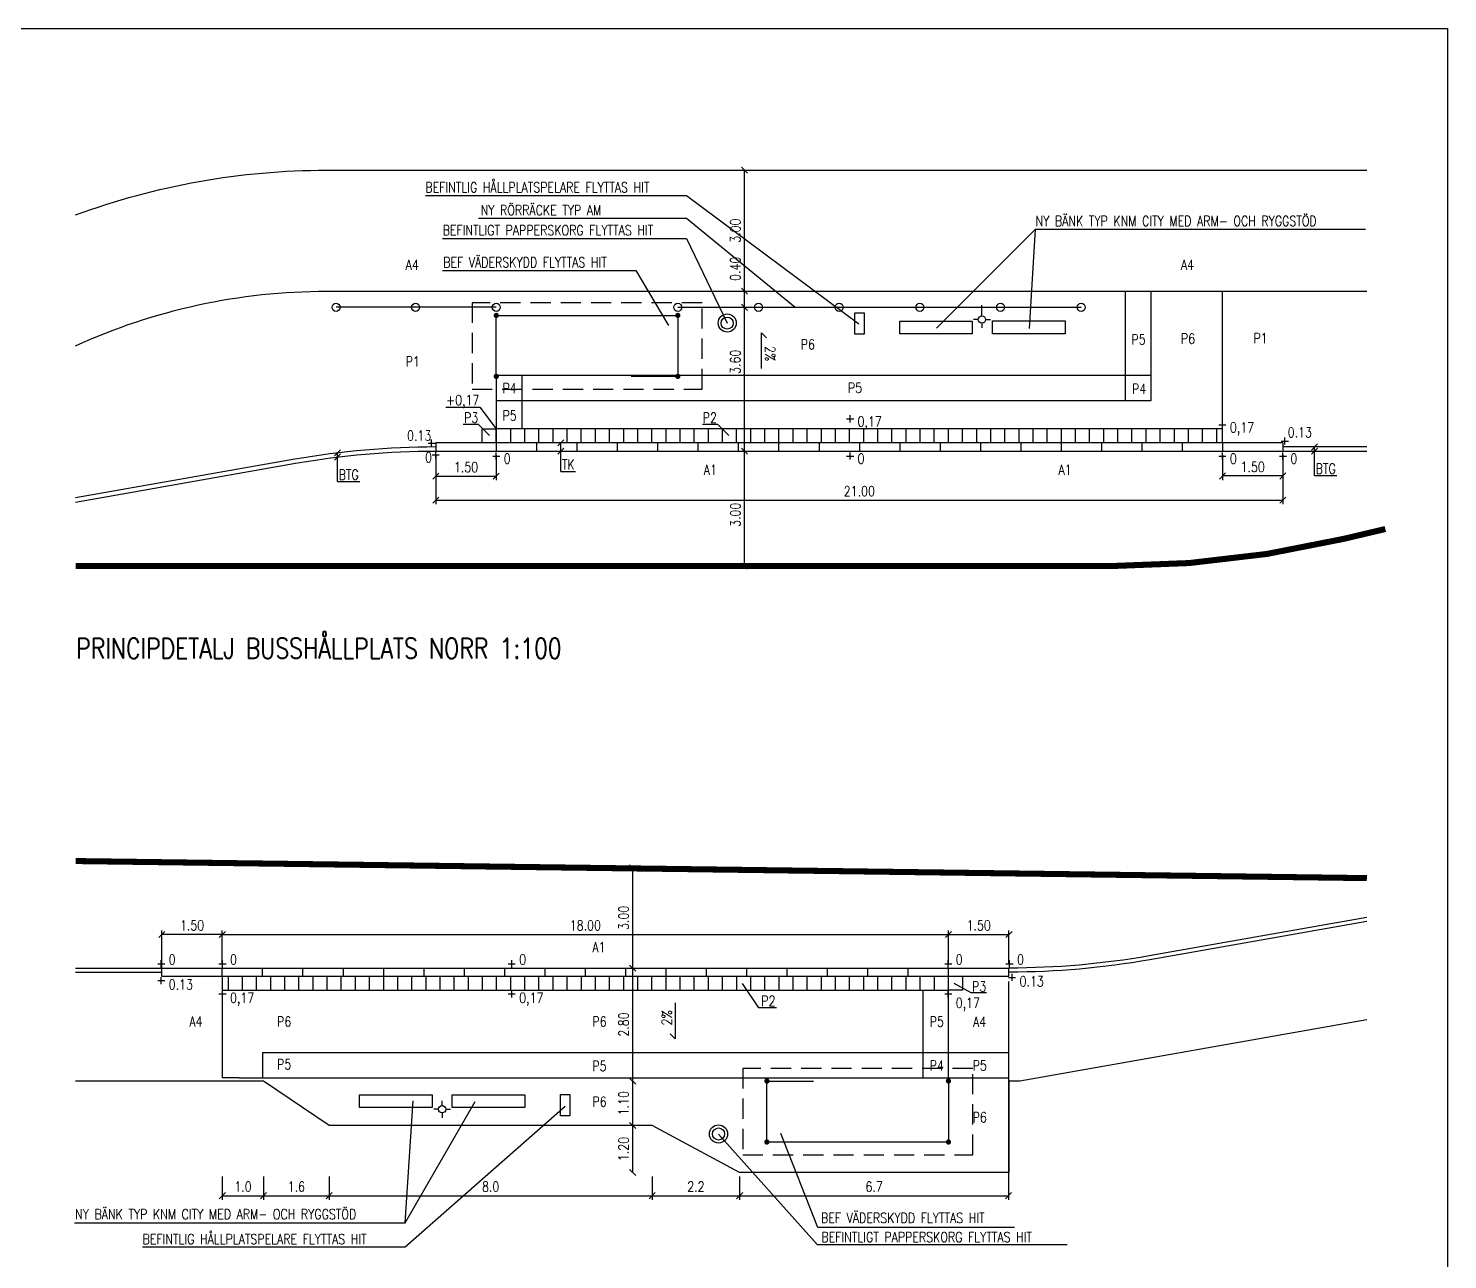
# Model space of a CAD drawing. Header units: metres. Extents: x 148130 to 148867, y 6395392 to 6395652.
# Drawn here: x 148767.03 to 148802.22, y 6395490.75 to 6395521.27 of the extents above; entities that cross this region are included whole.
import ezdxf

# ---------------------------------------------------------------- set-up
doc = ezdxf.new("R2010")
doc.units = ezdxf.units.M
doc.linetypes.add('33', pattern=[15, 7.5, -7.5])
doc.linetypes.add('DASHED', pattern=[0.75, 0.5, -0.25])
doc.layers.add('M-DETALJ', color=3, linetype='Continuous')
doc.layers.add('M-PLUSHÖJD-XXX', color=1, linetype='Continuous')
doc.layers.add('M-RUTA-500', color=7, linetype='Continuous', plot=False)
doc.styles.add('SIMPLEX8', font='simplex.shx', dxfattribs={"width": 0.8})
doc.dimstyles.new('M-100', dxfattribs={"dimtxt": 0.25, "dimasz": 0.15, "dimexe": 0.1, "dimexo": 0.1, "dimgap": 0.1, "dimtad": 1, "dimzin": 0, "dimdsep": 46, "dimtxsty": 'SIMPLEX8', "dimblk1": 'OBLIQUE', "dimblk2": 'OBLIQUE', "dimsah": 1, "dimcen": 0.09, "dimclrd": 256, "dimclre": 256, "dimclrt": 256, "dimadec": 0, "dimazin": 0, "dimtfac": 1, "dimtdec": 1, "dimtofl": 0, "dimtmove": 0, "dimatfit": 3, "dimldrblk": 'OBLIQUE', "dimfxl": 1, "dimtolj": 1, "dimtzin": 0, "dimarcsym": 0})

# ---------------------------------------------------------------- blocks, each defined once
blk = doc.blocks.new('vänthall_Bred')
at = {"linetype": 'DASHED'}
blk.add_lwpolyline([(-1.826, 5.1), (-1.826, -0.6), (0.314, -0.6), (0.314, 5.1)], close=True, dxfattribs=at)
at = {"const_width": 0.065}
for points in [[(-1.544, 4.5, 1), (-1.479, 4.5, 1)], [(-0.033, 4.5, 1), (0.033, 4.5, 1)], [(-1.544, 0, 1), (-1.479, 0, 1)], [(-0.033, 0, 1), (0.033, 0, 1)]]:
    blk.add_lwpolyline(points, format="xyb", close=True, dxfattribs=at)
at = {"linetype": 'Continuous'}
for points in [[(-1.512, 0), (-1.512, 4.5)], [(-1.512, 4.5), (0, 4.5)], [(0, 0), (-1.512, 0)]]:
    blk.add_lwpolyline(points, dxfattribs=at)
blk.add_lwpolyline([(0, 4.5), (0, 3.342)])
blk = doc.blocks.new('_OBLIQUE')
at = {"color": 0, "linetype": 'ByBlock'}
blk.add_line((-0.5, -0.5), (0.5, 0.5), dxfattribs=at)
blk = doc.blocks.new('PLUSHÖJD')
at = {"color": 0, "ltscale": 0.3}
for p, q in [((-0.175, 0), (0, 0)), ((0, 0), (0, 0.175)), ((0, -0.175), (0, 0)), ((0, 0), (0.175, 0))]:
    blk.add_line(p, q, dxfattribs=at)
at = {"color": 0, "style": 'SIMPLEX8', "width": 0.8}
blk.add_attdef('NIVÅ', (0.302, -0.244), '', height=0.5, dxfattribs=at)
blk = doc.blocks.new('*D103')
at = {"layer": 'Defpoints', "color": 0, "transparency": 16777216}
for p in [(148784.784, 6395510.794), (148784.786, 6395510.794), (148784.784, 6395507.942)]:
    blk.add_point(p, dxfattribs=at)
at = {"layer": 'M-DETALJ', "color": 1, "lineweight": -2, "transparency": 16777216}
for p, q in [((148784.786, 6395507.942), (148784.786, 6395510.794)), ((148784.884, 6395510.794), (148784.886, 6395510.794)), ((148784.884, 6395507.942), (148784.886, 6395507.942))]:
    blk.add_line(p, q, dxfattribs=at)
at = {"layer": 'M-DETALJ', "color": 1, "lineweight": -2, "transparency": 16777216, "xscale": 0.15, "yscale": 0.15, "zscale": 0.15}
for p, rotation in [((148784.786, 6395510.794), 90), ((148784.786, 6395507.942), 270)]:
    blk.add_blockref('_OBLIQUE', p, dxfattribs=dict(at, rotation=rotation))
at = {"layer": 'M-DETALJ', "color": 1, "transparency": 16777216, "insert": (148784.561, 6395509.212), "char_height": 0.25, "attachment_point": 5, "rotation": 90, "style": 'SIMPLEX8'}
blk.add_mtext('\\A1;3.00', dxfattribs=at)
blk = doc.blocks.new('*D104')
at = {"layer": 'Defpoints', "color": 0, "transparency": 16777216}
for p in [(148784.784, 6395514.356), (148784.784, 6395514.356), (148784.784, 6395510.794)]:
    blk.add_point(p, dxfattribs=at)
at = {"layer": 'M-DETALJ', "color": 1, "lineweight": -2, "transparency": 16777216}
blk.add_line((148784.784, 6395510.794), (148784.784, 6395514.356), dxfattribs=at)
at = {"layer": 'M-DETALJ', "color": 1, "lineweight": -2, "transparency": 16777216, "xscale": 0.15, "yscale": 0.15, "zscale": 0.15}
for p, rotation in [((148784.784, 6395514.356), 90), ((148784.784, 6395510.794), 270)]:
    blk.add_blockref('_OBLIQUE', p, dxfattribs=dict(at, rotation=rotation))
at = {"layer": 'M-DETALJ', "color": 1, "transparency": 16777216, "insert": (148784.559, 6395513.006), "char_height": 0.25, "attachment_point": 5, "rotation": 90, "style": 'SIMPLEX8'}
blk.add_mtext('\\A1;3.60', dxfattribs=at)
blk = doc.blocks.new('*D105')
at = {"layer": 'Defpoints', "color": 0, "transparency": 16777216}
for p in [(148784.784, 6395514.756), (148784.784, 6395514.756), (148784.784, 6395514.356)]:
    blk.add_point(p, dxfattribs=at)
at = {"layer": 'M-DETALJ', "color": 1, "lineweight": -2, "transparency": 16777216}
for p, q in [((148784.784, 6395514.756), (148784.784, 6395515.715)), ((148784.784, 6395514.356), (148784.784, 6395514.756))]:
    blk.add_line(p, q, dxfattribs=at)
at = {"layer": 'M-DETALJ', "color": 1, "lineweight": -2, "transparency": 16777216, "xscale": 0.15, "yscale": 0.15, "zscale": 0.15}
for p, rotation in [((148784.784, 6395514.756), 90), ((148784.784, 6395514.356), 270)]:
    blk.add_blockref('_OBLIQUE', p, dxfattribs=dict(at, rotation=rotation))
at = {"layer": 'M-DETALJ', "color": 1, "transparency": 16777216, "insert": (148784.559, 6395515.311), "char_height": 0.25, "attachment_point": 5, "rotation": 90, "style": 'SIMPLEX8'}
blk.add_mtext('\\A1;0.40', dxfattribs=at)
blk = doc.blocks.new('*D106')
at = {"layer": 'Defpoints', "color": 0, "transparency": 16777216}
for p in [(148784.78433, 6395517.75596), (148784.78433, 6395517.75596), (148784.78433, 6395514.75596)]:
    blk.add_point(p, dxfattribs=at)
at = {"layer": 'M-DETALJ', "color": 1, "lineweight": -2, "transparency": 16777216}
blk.add_line((148784.78433, 6395514.75596), (148784.78433, 6395517.75596), dxfattribs=at)
at = {"layer": 'M-DETALJ', "color": 1, "lineweight": -2, "transparency": 16777216, "xscale": 0.15, "yscale": 0.15, "zscale": 0.15}
for p, rotation in [((148784.78433, 6395517.75596), 90), ((148784.78433, 6395514.75596), 270)]:
    blk.add_blockref('_OBLIQUE', p, dxfattribs=dict(at, rotation=rotation))
at = {"layer": 'M-DETALJ', "color": 1, "transparency": 16777216, "insert": (148784.55933, 6395516.25596), "char_height": 0.25, "attachment_point": 5, "rotation": 90, "style": 'SIMPLEX8'}
blk.add_mtext('\\A1;3.00', dxfattribs=at)
blk = doc.blocks.new('*D107')
at = {"layer": 'Defpoints', "color": 0, "transparency": 16777216}
for p in [(148782.014, 6395494.077), (148782.014, 6395494.077), (148782.014, 6395492.907)]:
    blk.add_point(p, dxfattribs=at)
at = {"layer": 'M-DETALJ', "color": 1, "lineweight": -2, "transparency": 16777216}
blk.add_line((148782.014, 6395492.907), (148782.014, 6395494.077), dxfattribs=at)
at = {"layer": 'M-DETALJ', "color": 1, "lineweight": -2, "transparency": 16777216, "xscale": 0.15, "yscale": 0.15, "zscale": 0.15}
for p, rotation in [((148782.014, 6395494.077), 90), ((148782.014, 6395492.907), 270)]:
    blk.add_blockref('_OBLIQUE', p, dxfattribs=dict(at, rotation=rotation))
at = {"layer": 'M-DETALJ', "color": 1, "transparency": 16777216, "insert": (148781.789, 6395493.492), "char_height": 0.25, "attachment_point": 5, "rotation": 90, "style": 'SIMPLEX8'}
blk.add_mtext('\\A1;1.20', dxfattribs=at)
blk = doc.blocks.new('*D108')
at = {"layer": 'Defpoints', "color": 0, "transparency": 16777216}
for p in [(148782.014, 6395495.177), (148782.014, 6395495.177), (148782.014, 6395494.077)]:
    blk.add_point(p, dxfattribs=at)
at = {"layer": 'M-DETALJ', "color": 1, "lineweight": -2, "transparency": 16777216}
blk.add_line((148782.014, 6395494.077), (148782.014, 6395495.177), dxfattribs=at)
at = {"layer": 'M-DETALJ', "color": 1, "lineweight": -2, "transparency": 16777216, "xscale": 0.15, "yscale": 0.15, "zscale": 0.15}
for p, rotation in [((148782.014, 6395495.177), 90), ((148782.014, 6395494.077), 270)]:
    blk.add_blockref('_OBLIQUE', p, dxfattribs=dict(at, rotation=rotation))
at = {"layer": 'M-DETALJ', "color": 1, "transparency": 16777216, "insert": (148781.789, 6395494.627), "char_height": 0.25, "attachment_point": 5, "rotation": 90, "style": 'SIMPLEX8'}
blk.add_mtext('\\A1;1.10', dxfattribs=at)
blk = doc.blocks.new('*D109')
at = {"layer": 'Defpoints', "color": 0, "transparency": 16777216}
for p in [(148782.014, 6395497.977), (148782.014, 6395497.977), (148782.014, 6395495.177)]:
    blk.add_point(p, dxfattribs=at)
at = {"layer": 'M-DETALJ', "color": 1, "lineweight": -2, "transparency": 16777216}
blk.add_line((148782.014, 6395495.177), (148782.014, 6395497.977), dxfattribs=at)
at = {"layer": 'M-DETALJ', "color": 1, "lineweight": -2, "transparency": 16777216, "xscale": 0.15, "yscale": 0.15, "zscale": 0.15}
for p, rotation in [((148782.014, 6395497.977), 90), ((148782.014, 6395495.177), 270)]:
    blk.add_blockref('_OBLIQUE', p, dxfattribs=dict(at, rotation=rotation))
at = {"layer": 'M-DETALJ', "color": 1, "transparency": 16777216, "insert": (148781.789, 6395496.577), "char_height": 0.25, "attachment_point": 5, "rotation": 90, "style": 'SIMPLEX8'}
blk.add_mtext('\\A1;2.80', dxfattribs=at)
blk = doc.blocks.new('*D110')
at = {"layer": 'Defpoints', "color": 0, "transparency": 16777216}
for p in [(148782.014, 6395500.464), (148782.014, 6395500.464), (148782.014, 6395497.977)]:
    blk.add_point(p, dxfattribs=at)
at = {"layer": 'M-DETALJ', "color": 1, "lineweight": -2, "transparency": 16777216}
blk.add_line((148782.014, 6395497.977), (148782.014, 6395500.464), dxfattribs=at)
at = {"layer": 'M-DETALJ', "color": 1, "lineweight": -2, "transparency": 16777216, "xscale": 0.15, "yscale": 0.15, "zscale": 0.15}
for p, rotation in [((148782.014, 6395500.464), 90), ((148782.014, 6395497.977), 270)]:
    blk.add_blockref('_OBLIQUE', p, dxfattribs=dict(at, rotation=rotation))
at = {"layer": 'M-DETALJ', "color": 1, "transparency": 16777216, "insert": (148781.789, 6395499.221), "char_height": 0.25, "attachment_point": 5, "rotation": 90, "style": 'SIMPLEX8'}
blk.add_mtext('\\A1;3.00', dxfattribs=at)
blk = doc.blocks.new('*D121')
at = {"layer": 'Defpoints', "color": 0, "transparency": 16777216}
for p in [(148789.842, 6395498.81), (148771.842, 6395497.977), (148789.842, 6395497.977)]:
    blk.add_point(p, dxfattribs=at)
at = {"layer": 'M-DETALJ', "color": 1, "lineweight": -2, "transparency": 16777216}
for p, q in [((148771.842, 6395498.077), (148771.842, 6395498.91)), ((148771.842, 6395498.81), (148789.842, 6395498.81)), ((148789.842, 6395498.077), (148789.842, 6395498.91))]:
    blk.add_line(p, q, dxfattribs=at)
at = {"layer": 'M-DETALJ', "color": 1, "lineweight": -2, "transparency": 16777216, "xscale": 0.15, "yscale": 0.15, "zscale": 0.15, "rotation": 180}
blk.add_blockref('_OBLIQUE', (148771.842, 6395498.81), dxfattribs=at)
at = {"layer": 'M-DETALJ', "color": 1, "lineweight": -2, "transparency": 16777216, "xscale": 0.15, "yscale": 0.15, "zscale": 0.15}
blk.add_blockref('_OBLIQUE', (148789.842, 6395498.81), dxfattribs=at)
at = {"layer": 'M-DETALJ', "color": 1, "transparency": 16777216, "insert": (148780.842, 6395499.035), "char_height": 0.25, "attachment_point": 5, "style": 'SIMPLEX8'}
blk.add_mtext('\\A1;18.00', dxfattribs=at)
blk = doc.blocks.new('*D122')
at = {"layer": 'Defpoints', "color": 0, "transparency": 16777216}
for p in [(148770.342, 6395498.81), (148770.342, 6395497.777), (148771.842, 6395497.977)]:
    blk.add_point(p, dxfattribs=at)
at = {"layer": 'M-DETALJ', "color": 1, "lineweight": -2, "transparency": 16777216}
for p, q in [((148770.342, 6395497.877), (148770.342, 6395498.91)), ((148771.842, 6395498.81), (148770.342, 6395498.81)), ((148771.842, 6395498.077), (148771.842, 6395498.91))]:
    blk.add_line(p, q, dxfattribs=at)
at = {"layer": 'M-DETALJ', "color": 1, "lineweight": -2, "transparency": 16777216, "xscale": 0.15, "yscale": 0.15, "zscale": 0.15, "rotation": 180}
blk.add_blockref('_OBLIQUE', (148770.342, 6395498.81), dxfattribs=at)
at = {"layer": 'M-DETALJ', "color": 1, "lineweight": -2, "transparency": 16777216, "xscale": 0.15, "yscale": 0.15, "zscale": 0.15}
blk.add_blockref('_OBLIQUE', (148771.842, 6395498.81), dxfattribs=at)
at = {"layer": 'M-DETALJ', "color": 1, "transparency": 16777216, "insert": (148771.092, 6395499.035), "char_height": 0.25, "attachment_point": 5, "style": 'SIMPLEX8'}
blk.add_mtext('\\A1;1.50', dxfattribs=at)
blk = doc.blocks.new('*D123')
at = {"layer": 'Defpoints', "color": 0, "transparency": 16777216}
for p in [(148791.342, 6395498.81), (148789.842, 6395497.977), (148791.342, 6395497.977)]:
    blk.add_point(p, dxfattribs=at)
at = {"layer": 'M-DETALJ', "color": 1, "lineweight": -2, "transparency": 16777216}
for p, q in [((148789.842, 6395498.077), (148789.842, 6395498.91)), ((148789.842, 6395498.81), (148791.342, 6395498.81)), ((148791.342, 6395498.077), (148791.342, 6395498.91))]:
    blk.add_line(p, q, dxfattribs=at)
at = {"layer": 'M-DETALJ', "color": 1, "lineweight": -2, "transparency": 16777216, "xscale": 0.15, "yscale": 0.15, "zscale": 0.15, "rotation": 180}
blk.add_blockref('_OBLIQUE', (148789.842, 6395498.81), dxfattribs=at)
at = {"layer": 'M-DETALJ', "color": 1, "lineweight": -2, "transparency": 16777216, "xscale": 0.15, "yscale": 0.15, "zscale": 0.15}
blk.add_blockref('_OBLIQUE', (148791.342, 6395498.81), dxfattribs=at)
at = {"layer": 'M-DETALJ', "color": 1, "transparency": 16777216, "insert": (148790.592, 6395499.035), "char_height": 0.25, "attachment_point": 5, "style": 'SIMPLEX8'}
blk.add_mtext('\\A1;1.50', dxfattribs=at)
blk = doc.blocks.new('*D111')
at = {"layer": 'Defpoints', "color": 0, "transparency": 16777216}
for p in [(148771.842, 6395492.907), (148772.865, 6395492.907), (148772.865, 6395492.335)]:
    blk.add_point(p, dxfattribs=at)
at = {"layer": 'M-DETALJ', "color": 1, "lineweight": -2, "transparency": 16777216}
for p, q in [((148771.842, 6395492.807), (148771.842, 6395492.235)), ((148772.865, 6395492.807), (148772.865, 6395492.235)), ((148771.842, 6395492.335), (148772.865, 6395492.335))]:
    blk.add_line(p, q, dxfattribs=at)
at = {"layer": 'M-DETALJ', "color": 1, "lineweight": -2, "transparency": 16777216, "xscale": 0.15, "yscale": 0.15, "zscale": 0.15, "rotation": 180}
blk.add_blockref('_OBLIQUE', (148771.842, 6395492.335), dxfattribs=at)
at = {"layer": 'M-DETALJ', "color": 1, "lineweight": -2, "transparency": 16777216, "xscale": 0.15, "yscale": 0.15, "zscale": 0.15}
blk.add_blockref('_OBLIQUE', (148772.865, 6395492.335), dxfattribs=at)
at = {"layer": 'M-DETALJ', "color": 1, "transparency": 16777216, "insert": (148772.353, 6395492.56), "char_height": 0.25, "attachment_point": 5, "style": 'SIMPLEX8'}
blk.add_mtext('\\A1;1.0', dxfattribs=at)
blk = doc.blocks.new('*D112')
at = {"layer": 'Defpoints', "color": 0, "transparency": 16777216}
for p in [(148772.865, 6395492.907), (148774.491, 6395492.907), (148774.491, 6395492.335)]:
    blk.add_point(p, dxfattribs=at)
at = {"layer": 'M-DETALJ', "color": 1, "lineweight": -2, "transparency": 16777216}
for p, q in [((148772.865, 6395492.807), (148772.865, 6395492.235)), ((148774.491, 6395492.807), (148774.491, 6395492.235)), ((148772.865, 6395492.335), (148774.491, 6395492.335))]:
    blk.add_line(p, q, dxfattribs=at)
at = {"layer": 'M-DETALJ', "color": 1, "lineweight": -2, "transparency": 16777216, "xscale": 0.15, "yscale": 0.15, "zscale": 0.15, "rotation": 180}
blk.add_blockref('_OBLIQUE', (148772.865, 6395492.335), dxfattribs=at)
at = {"layer": 'M-DETALJ', "color": 1, "lineweight": -2, "transparency": 16777216, "xscale": 0.15, "yscale": 0.15, "zscale": 0.15}
blk.add_blockref('_OBLIQUE', (148774.491, 6395492.335), dxfattribs=at)
at = {"layer": 'M-DETALJ', "color": 1, "transparency": 16777216, "insert": (148773.678, 6395492.56), "char_height": 0.25, "attachment_point": 5, "style": 'SIMPLEX8'}
blk.add_mtext('\\A1;1.6', dxfattribs=at)
blk = doc.blocks.new('*D113')
at = {"layer": 'Defpoints', "color": 0, "transparency": 16777216}
for p in [(148774.491, 6395492.907), (148782.496, 6395492.907), (148782.496, 6395492.335)]:
    blk.add_point(p, dxfattribs=at)
at = {"layer": 'M-DETALJ', "color": 1, "lineweight": -2, "transparency": 16777216}
for p, q in [((148774.491, 6395492.807), (148774.491, 6395492.235)), ((148782.496, 6395492.807), (148782.496, 6395492.235)), ((148774.491, 6395492.335), (148782.496, 6395492.335))]:
    blk.add_line(p, q, dxfattribs=at)
at = {"layer": 'M-DETALJ', "color": 1, "lineweight": -2, "transparency": 16777216, "xscale": 0.15, "yscale": 0.15, "zscale": 0.15, "rotation": 180}
blk.add_blockref('_OBLIQUE', (148774.491, 6395492.335), dxfattribs=at)
at = {"layer": 'M-DETALJ', "color": 1, "lineweight": -2, "transparency": 16777216, "xscale": 0.15, "yscale": 0.15, "zscale": 0.15}
blk.add_blockref('_OBLIQUE', (148782.496, 6395492.335), dxfattribs=at)
at = {"layer": 'M-DETALJ', "color": 1, "transparency": 16777216, "insert": (148778.494, 6395492.56), "char_height": 0.25, "attachment_point": 5, "style": 'SIMPLEX8'}
blk.add_mtext('\\A1;8.0', dxfattribs=at)
blk = doc.blocks.new('*D114')
at = {"layer": 'Defpoints', "color": 0, "transparency": 16777216}
for p in [(148782.496, 6395492.907), (148784.666, 6395492.335), (148784.666, 6395492.335)]:
    blk.add_point(p, dxfattribs=at)
at = {"layer": 'M-DETALJ', "color": 1, "lineweight": -2, "transparency": 16777216}
for p, q in [((148782.496, 6395492.807), (148782.496, 6395492.235)), ((148782.496, 6395492.335), (148784.666, 6395492.335))]:
    blk.add_line(p, q, dxfattribs=at)
at = {"layer": 'M-DETALJ', "color": 1, "lineweight": -2, "transparency": 16777216, "xscale": 0.15, "yscale": 0.15, "zscale": 0.15, "rotation": 180}
blk.add_blockref('_OBLIQUE', (148782.496, 6395492.335), dxfattribs=at)
at = {"layer": 'M-DETALJ', "color": 1, "lineweight": -2, "transparency": 16777216, "xscale": 0.15, "yscale": 0.15, "zscale": 0.15}
blk.add_blockref('_OBLIQUE', (148784.666, 6395492.335), dxfattribs=at)
at = {"layer": 'M-DETALJ', "color": 1, "transparency": 16777216, "insert": (148783.581, 6395492.56), "char_height": 0.25, "attachment_point": 5, "style": 'SIMPLEX8'}
blk.add_mtext('\\A1;2.2', dxfattribs=at)
blk = doc.blocks.new('*D124')
at = {"layer": 'Defpoints', "color": 0, "transparency": 16777216}
for p in [(148791.332, 6395497.747), (148784.666, 6395492.907), (148791.332, 6395492.335)]:
    blk.add_point(p, dxfattribs=at)
at = {"layer": 'M-DETALJ', "color": 1, "lineweight": -2, "transparency": 16777216}
for p, q in [((148791.332, 6395497.647), (148791.332, 6395492.235)), ((148784.666, 6395492.807), (148784.666, 6395492.235)), ((148784.666, 6395492.335), (148791.332, 6395492.335))]:
    blk.add_line(p, q, dxfattribs=at)
at = {"layer": 'M-DETALJ', "color": 1, "lineweight": -2, "transparency": 16777216, "xscale": 0.15, "yscale": 0.15, "zscale": 0.15, "rotation": 180}
blk.add_blockref('_OBLIQUE', (148784.666, 6395492.335), dxfattribs=at)
at = {"layer": 'M-DETALJ', "color": 1, "lineweight": -2, "transparency": 16777216, "xscale": 0.15, "yscale": 0.15, "zscale": 0.15}
blk.add_blockref('_OBLIQUE', (148791.332, 6395492.335), dxfattribs=at)
at = {"layer": 'M-DETALJ', "color": 1, "transparency": 16777216, "insert": (148787.999, 6395492.56), "char_height": 0.25, "attachment_point": 5, "style": 'SIMPLEX8'}
blk.add_mtext('\\A1;6.7', dxfattribs=at)

msp = doc.modelspace()

# ---------------------------------------------------------------- linework, layer by layer
at = {"layer": 'M-DETALJ', "color": 1}
for p, q in [((148794.233, 6395512.044), (148794.233, 6395514.756)), ((148794.863, 6395512.044), (148794.863, 6395514.756)), ((148796.633, 6395511.414), (148796.633, 6395514.756)), ((148778.633, 6395514.356), (148774.662, 6395514.356)), ((148783.133, 6395514.356), (148793.133, 6395514.356)), ((148790.671, 6395514.206), (148790.671, 6395514.406)), ((148790.671, 6395514.146), (148790.671, 6395514.266)), ((148790.581, 6395514.056), (148790.461, 6395514.056)), ((148790.671, 6395513.966), (148790.671, 6395513.846)), ((148790.761, 6395514.056), (148790.881, 6395514.056)), ((148785.21, 6395512.837), (148785.21, 6395513.725)), ((148785.21, 6395513.725), (148785.334, 6395513.601)), ((148778.633, 6395512.674), (148778.633, 6395510.994)), ((148778.633, 6395512.674), (148794.863, 6395512.674)), ((148779.263, 6395512.674), (148779.263, 6395511.344)), ((148778.633, 6395512.044), (148794.863, 6395512.044)), ((148796.633, 6395511.344), (148778.633, 6395511.344)), ((148778.633, 6395510.994), (148778.633, 6395511.344)), ((148796.633, 6395511.344), (148778.633, 6395511.344)), ((148778.983, 6395511.344), (148778.983, 6395510.994)), ((148779.333, 6395511.344), (148779.333, 6395510.994)), ((148779.683, 6395511.344), (148779.683, 6395510.994)), ((148780.033, 6395511.344), (148780.033, 6395510.994)), ((148780.383, 6395511.344), (148780.383, 6395510.994)), ((148780.733, 6395511.344), (148780.733, 6395510.994)), ((148781.083, 6395511.344), (148781.083, 6395510.994)), ((148781.433, 6395511.344), (148781.433, 6395510.994)), ((148781.783, 6395511.344), (148781.783, 6395510.994)), ((148782.133, 6395511.344), (148782.133, 6395510.994)), ((148782.483, 6395511.344), (148782.483, 6395510.994)), ((148782.833, 6395511.344), (148782.833, 6395510.994)), ((148783.183, 6395511.344), (148783.183, 6395510.994)), ((148783.533, 6395511.344), (148783.533, 6395510.994)), ((148783.883, 6395511.344), (148783.883, 6395510.994)), ((148784.233, 6395511.344), (148784.233, 6395510.994)), ((148784.583, 6395511.344), (148784.583, 6395510.994)), ((148784.933, 6395511.344), (148784.933, 6395510.994)), ((148785.283, 6395511.344), (148785.283, 6395510.994)), ((148785.633, 6395511.344), (148785.633, 6395510.994)), ((148785.983, 6395511.344), (148785.983, 6395510.994)), ((148786.333, 6395511.344), (148786.333, 6395510.994)), ((148786.683, 6395511.344), (148786.683, 6395510.994)), ((148787.033, 6395511.344), (148787.033, 6395510.994)), ((148787.383, 6395511.344), (148787.383, 6395510.994)), ((148787.733, 6395511.344), (148787.733, 6395510.994)), ((148788.083, 6395511.344), (148788.083, 6395510.994)), ((148788.433, 6395511.344), (148788.433, 6395510.994)), ((148788.783, 6395511.344), (148788.783, 6395510.994)), ((148789.133, 6395511.344), (148789.133, 6395510.994)), ((148789.483, 6395511.344), (148789.483, 6395510.994)), ((148789.833, 6395511.344), (148789.833, 6395510.994)), ((148790.183, 6395511.344), (148790.183, 6395510.994)), ((148790.533, 6395511.344), (148790.533, 6395510.994)), ((148790.883, 6395511.344), (148790.883, 6395510.994)), ((148791.233, 6395511.344), (148791.233, 6395510.994)), ((148791.583, 6395511.344), (148791.583, 6395510.994)), ((148791.933, 6395511.344), (148791.933, 6395510.994)), ((148792.283, 6395511.344), (148792.283, 6395510.994)), ((148792.633, 6395511.344), (148792.633, 6395510.994)), ((148792.983, 6395511.344), (148792.983, 6395510.994)), ((148793.333, 6395511.344), (148793.333, 6395510.994)), ((148793.683, 6395511.344), (148793.683, 6395510.994)), ((148794.033, 6395511.344), (148794.033, 6395510.994)), ((148794.383, 6395511.344), (148794.383, 6395510.994)), ((148794.733, 6395511.344), (148794.733, 6395510.994)), ((148795.083, 6395511.344), (148795.083, 6395510.994)), ((148795.433, 6395511.344), (148795.433, 6395510.994)), ((148795.783, 6395511.344), (148795.783, 6395510.994)), ((148796.133, 6395511.344), (148796.133, 6395510.994)), ((148796.483, 6395511.344), (148796.483, 6395510.994)), ((148796.633, 6395510.994), (148796.633, 6395511.414)), ((148796.633, 6395510.994), (148796.633, 6395511.344)), ((148774.621, 6395510.671), (148774.771, 6395510.821)), ((148798.133, 6395510.994), (148777.133, 6395510.994)), ((148777.133, 6395510.994), (148777.133, 6395510.794)), ((148778.633, 6395510.994), (148778.633, 6395510.794)), ((148779.633, 6395510.994), (148779.633, 6395510.794)), ((148780.155, 6395510.919), (148780.305, 6395511.069)), ((148780.155, 6395510.719), (148780.305, 6395510.869)), ((148780.23, 6395510.29), (148780.23, 6395510.994)), ((148780.633, 6395510.994), (148780.633, 6395510.794)), ((148781.633, 6395510.994), (148781.633, 6395510.794)), ((148782.633, 6395510.994), (148782.633, 6395510.794)), ((148783.633, 6395510.994), (148783.633, 6395510.794)), ((148784.633, 6395510.994), (148784.633, 6395510.794)), ((148785.633, 6395510.994), (148785.633, 6395510.794)), ((148786.633, 6395510.994), (148786.633, 6395510.794)), ((148787.633, 6395510.994), (148787.633, 6395510.794)), ((148788.633, 6395510.994), (148788.633, 6395510.794)), ((148789.633, 6395510.994), (148789.633, 6395510.794)), ((148790.633, 6395510.994), (148790.633, 6395510.794)), ((148791.633, 6395510.994), (148791.633, 6395510.794)), ((148792.633, 6395510.994), (148792.633, 6395510.794)), ((148793.633, 6395510.994), (148793.633, 6395510.794)), ((148794.633, 6395510.994), (148794.633, 6395510.794)), ((148795.633, 6395510.994), (148795.633, 6395510.794)), ((148796.633, 6395510.994), (148796.633, 6395510.794)), ((148798.133, 6395510.994), (148798.133, 6395510.794)), ((148798.84, 6395510.819), (148798.99, 6395510.969)), ((148798.84, 6395510.719), (148798.99, 6395510.869)), ((148798.915, 6395510.19), (148798.915, 6395510.894)), ((148773.642, 6395510.589), (148768.205, 6395509.63)), ((148774.621, 6395510.571), (148774.771, 6395510.721)), ((148774.696, 6395510.042), (148774.696, 6395510.746)), ((148777.133, 6395510.694), (148777.133, 6395509.475)), ((148777.133, 6395510.694), (148777.133, 6395510.07)), ((148778.633, 6395510.694), (148778.633, 6395510.07)), ((148796.633, 6395510.694), (148796.633, 6395510.075)), ((148798.133, 6395510.694), (148798.133, 6395509.475)), ((148798.133, 6395510.694), (148798.133, 6395510.075)), ((148777.133, 6395510.17), (148778.633, 6395510.17)), ((148780.23, 6395510.29), (148780.593, 6395510.29)), ((148798.133, 6395510.175), (148796.633, 6395510.175)), ((148798.915, 6395510.19), (148799.471, 6395510.19)), ((148774.696, 6395510.042), (148775.252, 6395510.042)), ((148777.133, 6395509.575), (148798.133, 6395509.575)), ((148770.342, 6395497.777), (148770.342, 6395497.977)), ((148770.342, 6395497.777), (148791.342, 6395497.777)), ((148771.842, 6395497.777), (148771.842, 6395497.977)), ((148771.842, 6395497.777), (148771.842, 6395497.427)), ((148771.842, 6395497.777), (148771.842, 6395497.427)), ((148771.992, 6395497.427), (148771.992, 6395497.777)), ((148772.342, 6395497.427), (148772.342, 6395497.777)), ((148772.692, 6395497.427), (148772.692, 6395497.777)), ((148772.842, 6395497.777), (148772.842, 6395497.977)), ((148773.042, 6395497.427), (148773.042, 6395497.777)), ((148773.392, 6395497.427), (148773.392, 6395497.777)), ((148773.742, 6395497.427), (148773.742, 6395497.777)), ((148773.842, 6395497.777), (148773.842, 6395497.977)), ((148774.092, 6395497.427), (148774.092, 6395497.777)), ((148774.442, 6395497.427), (148774.442, 6395497.777)), ((148774.792, 6395497.427), (148774.792, 6395497.777)), ((148774.842, 6395497.777), (148774.842, 6395497.977)), ((148775.142, 6395497.427), (148775.142, 6395497.777)), ((148775.492, 6395497.427), (148775.492, 6395497.777)), ((148775.842, 6395497.777), (148775.842, 6395497.977)), ((148775.842, 6395497.427), (148775.842, 6395497.777)), ((148776.192, 6395497.427), (148776.192, 6395497.777)), ((148776.542, 6395497.427), (148776.542, 6395497.777)), ((148776.842, 6395497.777), (148776.842, 6395497.977)), ((148776.892, 6395497.427), (148776.892, 6395497.777)), ((148777.242, 6395497.427), (148777.242, 6395497.777)), ((148777.592, 6395497.427), (148777.592, 6395497.777)), ((148777.842, 6395497.777), (148777.842, 6395497.977)), ((148777.942, 6395497.427), (148777.942, 6395497.777)), ((148778.292, 6395497.427), (148778.292, 6395497.777)), ((148778.642, 6395497.427), (148778.642, 6395497.777)), ((148778.842, 6395497.777), (148778.842, 6395497.977)), ((148778.992, 6395497.427), (148778.992, 6395497.777)), ((148779.342, 6395497.427), (148779.342, 6395497.777)), ((148779.692, 6395497.427), (148779.692, 6395497.777)), ((148779.842, 6395497.777), (148779.842, 6395497.977)), ((148780.042, 6395497.427), (148780.042, 6395497.777)), ((148780.392, 6395497.427), (148780.392, 6395497.777)), ((148780.742, 6395497.427), (148780.742, 6395497.777)), ((148780.842, 6395497.777), (148780.842, 6395497.977)), ((148781.092, 6395497.427), (148781.092, 6395497.777)), ((148781.442, 6395497.427), (148781.442, 6395497.777)), ((148781.792, 6395497.427), (148781.792, 6395497.777)), ((148781.842, 6395497.777), (148781.842, 6395497.977)), ((148782.142, 6395497.427), (148782.142, 6395497.777)), ((148782.492, 6395497.427), (148782.492, 6395497.777)), ((148782.842, 6395497.777), (148782.842, 6395497.977)), ((148782.842, 6395497.427), (148782.842, 6395497.777)), ((148783.192, 6395497.427), (148783.192, 6395497.777)), ((148783.542, 6395497.427), (148783.542, 6395497.777)), ((148783.842, 6395497.777), (148783.842, 6395497.977)), ((148783.892, 6395497.427), (148783.892, 6395497.777)), ((148784.242, 6395497.427), (148784.242, 6395497.777)), ((148784.592, 6395497.427), (148784.592, 6395497.777)), ((148784.842, 6395497.777), (148784.842, 6395497.977)), ((148784.942, 6395497.427), (148784.942, 6395497.777)), ((148785.292, 6395497.427), (148785.292, 6395497.777)), ((148785.642, 6395497.427), (148785.642, 6395497.777)), ((148785.842, 6395497.777), (148785.842, 6395497.977)), ((148785.992, 6395497.427), (148785.992, 6395497.777)), ((148786.342, 6395497.427), (148786.342, 6395497.777)), ((148786.692, 6395497.427), (148786.692, 6395497.777)), ((148786.842, 6395497.777), (148786.842, 6395497.977)), ((148787.042, 6395497.427), (148787.042, 6395497.777)), ((148787.392, 6395497.427), (148787.392, 6395497.777)), ((148787.742, 6395497.427), (148787.742, 6395497.777)), ((148787.842, 6395497.777), (148787.842, 6395497.977)), ((148788.092, 6395497.427), (148788.092, 6395497.777)), ((148788.442, 6395497.427), (148788.442, 6395497.777)), ((148788.792, 6395497.427), (148788.792, 6395497.777)), ((148788.842, 6395497.777), (148788.842, 6395497.977)), ((148789.142, 6395497.427), (148789.142, 6395497.777)), ((148789.492, 6395497.427), (148789.492, 6395497.777)), ((148789.842, 6395497.777), (148789.842, 6395497.977)), ((148791.342, 6395497.777), (148791.342, 6395497.977)), ((148771.842, 6395497.427), (148789.842, 6395497.427)), ((148771.842, 6395497.427), (148771.842, 6395495.257)), ((148789.212, 6395495.257), (148789.212, 6395497.427)), ((148789.842, 6395495.257), (148789.842, 6395497.427)), ((148789.842, 6395495.887), (148789.842, 6395497.427)), ((148783.071, 6395497.115), (148783.071, 6395496.226)), ((148783.071, 6395496.226), (148782.947, 6395496.351)), ((148772.842, 6395495.887), (148772.842, 6395495.257)), ((148772.842, 6395495.887), (148791.342, 6395495.887)), ((148791.342, 6395495.177), (148791.342, 6395495.887)), ((148772.262, 6395495.257), (148771.842, 6395495.257)), ((148772.262, 6395495.257), (148791.342, 6395495.257)), ((148777.292, 6395494.567), (148777.292, 6395494.687)), ((148777.202, 6395494.477), (148777.082, 6395494.477)), ((148777.292, 6395494.387), (148777.292, 6395494.267)), ((148777.382, 6395494.477), (148777.502, 6395494.477))]:
    msp.add_line(p, q, dxfattribs=at)
at = {"layer": 'M-DETALJ'}
msp.add_line((148783.727, 6395512.674), (148783.727, 6395512.464), dxfattribs=at)
at = {"layer": 'M-DETALJ', "linetype": 'Continuous'}
msp.add_line((148770.342, 6395497.977), (148791.342, 6395497.977), dxfattribs=at)
at = {"layer": 'M-DETALJ', "flags": 128}
for points in [[(148768.205, 6395516.646, -0.088478), (148774.427, 6395517.756), (148800.213, 6395517.756)], [(148768.205, 6395513.404, -0.107354), (148774.427, 6395514.756), (148800.213, 6395514.756)], [(148768.205, 6395509.528), (148773.66, 6395510.49, -0.043661), (148777.133, 6395510.794), (148798.133, 6395510.794), (148800.213, 6395510.794)], [(148800.213, 6395499.232), (148794.815, 6395498.28, -0.043661), (148791.342, 6395497.977)]]:
    msp.add_lwpolyline(points, format="xyb", dxfattribs=at)
at = {"layer": 'M-DETALJ', "color": 1, "flags": 128}
for points in [[(148776.878, 6395517.127), (148783.345, 6395517.127), (148787.619, 6395513.948)], [(148778.19, 6395516.564), (148783.345, 6395516.564), (148786.043, 6395514.356)], [(148777.299, 6395516.065), (148783.345, 6395516.065), (148784.358, 6395513.966)], [(148800.183, 6395516.285), (148791.99, 6395516.285), (148789.548, 6395513.843)], [(148791.99, 6395516.285), (148791.841, 6395513.829)], [(148777.299, 6395515.269), (148782.09, 6395515.269), (148782.901, 6395513.904)], [(148777.386, 6395511.879), (148778.223, 6395511.879), (148778.634, 6395511.346)], [(148777.812, 6395511.457), (148778.184, 6395511.457), (148778.466, 6395511.175)], [(148783.747, 6395511.457), (148784.118, 6395511.457), (148784.4, 6395511.175)], [(148800.213, 6395510.894), (148798.133, 6395510.894)], [(148768.205, 6395497.877), (148770.351, 6395497.877)], [(148785.576, 6395496.991), (148785.138, 6395496.991), (148784.738, 6395497.592)], [(148790.785, 6395497.362), (148790.406, 6395497.362), (148789.983, 6395497.597)], [(148768.181, 6395491.665), (148776.374, 6395491.665), (148778.113, 6395494.67)], [(148776.374, 6395491.665), (148776.577, 6395494.686)], [(148769.861, 6395491.07), (148776.378, 6395491.07), (148780.337, 6395494.556)], [(148791.478, 6395491.545), (148786.602, 6395491.545), (148785.685, 6395493.877)], [(148792.784, 6395491.117), (148786.596, 6395491.117), (148784.143, 6395493.858)]]:
    msp.add_lwpolyline(points, dxfattribs=at)
for points in [[(148787.749, 6395514.221), (148787.749, 6395513.691), (148787.517, 6395513.691), (148787.517, 6395514.221)], [(148788.633, 6395513.696), (148788.633, 6395514.016), (148790.433, 6395514.016), (148790.433, 6395513.696)], [(148790.933, 6395513.703), (148790.933, 6395514.023), (148792.733, 6395514.023), (148792.733, 6395513.703)], [(148778.633, 6395510.994), (148778.283, 6395510.994), (148778.283, 6395511.344), (148778.633, 6395511.344)], [(148789.842, 6395497.777), (148790.192, 6395497.777), (148790.192, 6395497.427), (148789.842, 6395497.427)], [(148777.042, 6395494.837), (148777.042, 6395494.517), (148775.242, 6395494.517), (148775.242, 6395494.837)], [(148779.342, 6395494.837), (148779.342, 6395494.517), (148777.542, 6395494.517), (148777.542, 6395494.837)], [(148780.226, 6395494.312), (148780.226, 6395494.842), (148780.458, 6395494.842), (148780.458, 6395494.312)]]:
    msp.add_lwpolyline(points, close=True, dxfattribs=at)
at = {"layer": 'M-DETALJ', "color": 1, "linetype": '33', "ltscale": 0.135, "const_width": 0.15, "flags": 128}
msp.add_lwpolyline([(148768.205, 6395507.942), (148793.87, 6395507.942, 0.058246), (148799.636, 6395508.616), (148800.671, 6395508.861)], format="xyb", dxfattribs=at)
msp.add_lwpolyline([(148768.205, 6395500.63), (148800.213, 6395500.207)], dxfattribs=at)
at = {"layer": 'M-DETALJ', "color": 1, "flags": 128}
msp.add_lwpolyline([(148800.213, 6395499.131), (148794.832, 6395498.182, -0.043661), (148791.342, 6395497.877)], format="xyb", dxfattribs=at)
at = {"layer": 'M-DETALJ', "flags": 128}
for points in [[(148768.205, 6395497.977), (148770.351, 6395497.977)], [(148800.213, 6395496.694), (148791.609, 6395495.177), (148791.342, 6395495.177), (148791.342, 6395492.907), (148784.666, 6395492.907), (148782.496, 6395494.077), (148774.491, 6395494.077), (148772.865, 6395495.177), (148768.205, 6395495.177)]]:
    msp.add_lwpolyline(points, dxfattribs=at)
at = {"layer": 'M-DETALJ', "color": 1}
for centre, radius in [((148774.662, 6395514.356), 0.1), ((148776.633, 6395514.356), 0.1), ((148778.633, 6395514.356), 0.1), ((148783.133, 6395514.356), 0.1), ((148785.133, 6395514.356), 0.1), ((148787.133, 6395514.356), 0.1), ((148789.133, 6395514.356), 0.1), ((148791.133, 6395514.356), 0.1), ((148793.133, 6395514.356), 0.1), ((148784.358, 6395513.966), 0.225), ((148784.358, 6395513.966), 0.15), ((148790.671, 6395514.056), 0.09), ((148777.292, 6395494.477), 0.09), ((148784.142, 6395493.865), 0.225), ((148784.142, 6395493.865), 0.15)]:
    msp.add_circle(centre, radius, dxfattribs=at)
msp.add_arc((148777.133, 6395490.794), 20.1, 90, 100, dxfattribs=at)
at = {"layer": 'M-RUTA-500'}
msp.add_lwpolyline([(148725.115, 6395478.068), (148725.115, 6395521.271), (148802.215, 6395521.271), (148802.215, 6395478.068)], dxfattribs=at)

# ---------------------------------------------------------------- block references
at = {"layer": 'M-DETALJ'}
for p, rotation in [((148778.633, 6395512.644), 269.999999973503), ((148789.842, 6395495.177), 89.99999997361259)]:
    msp.add_blockref('vänthall_Bred', p, dxfattribs=dict(at, rotation=rotation))
at = {"layer": 'M-DETALJ', "color": 1, "xscale": 0.15, "yscale": 0.15, "zscale": 0.15, "rotation": 180}
for p in [(148777.133, 6395510.17), (148796.633, 6395510.175), (148777.133, 6395509.575)]:
    msp.add_blockref('_OBLIQUE', p, dxfattribs=at)
at = {"layer": 'M-DETALJ', "color": 1, "xscale": 0.15, "yscale": 0.15, "zscale": 0.15}
for p in [(148778.633, 6395510.17), (148798.133, 6395510.175), (148798.133, 6395509.575)]:
    msp.add_blockref('_OBLIQUE', p, dxfattribs=at)
at = {"layer": 'M-PLUSHÖJD-XXX'}
ref = msp.add_blockref('PLUSHÖJD', (148787.405, 6395511.592), dxfattribs=dict(at, xscale=0.5, yscale=0.5, zscale=0.5))
ref.add_attrib('NIVÅ', '0,17', (148787.59, 6395511.402), dxfattribs={"layer": '0', "height": 0.25, "rotation": 360, "style": 'SIMPLEX8', "width": 0.8})
ref = msp.add_blockref('PLUSHÖJD', (148796.633, 6395511.444), dxfattribs=dict(at, xscale=0.5, yscale=0.5, zscale=0.5))
ref.add_attrib('NIVÅ', '0,17', (148796.818, 6395511.254), dxfattribs={"layer": '0', "height": 0.25, "rotation": 360, "style": 'SIMPLEX8', "width": 0.8})
ref = msp.add_blockref('PLUSHÖJD', (148777.031, 6395510.992), dxfattribs=dict(at, xscale=0.5, yscale=0.5, zscale=0.5))
ref.add_attrib('NIVÅ', '0.13', (148776.423, 6395511.052), dxfattribs={"layer": '0', "height": 0.25, "rotation": 360, "style": 'SIMPLEX8', "width": 0.8})
ref = msp.add_blockref('PLUSHÖJD', (148798.18, 6395511.041), dxfattribs=dict(at, xscale=0.5, yscale=0.5, zscale=0.5))
ref.add_attrib('NIVÅ', '0.13', (148798.252, 6395511.13), dxfattribs={"layer": '0', "height": 0.25, "rotation": 360, "style": 'SIMPLEX8', "width": 0.8})
ref = msp.add_blockref('PLUSHÖJD', (148777.134, 6395510.702), dxfattribs=dict(at, xscale=0.5, yscale=0.5, zscale=0.5))
ref.add_attrib('NIVÅ', '0', (148776.868, 6395510.513), dxfattribs={"layer": '0', "height": 0.25, "rotation": 360, "style": 'SIMPLEX8', "width": 0.8})
ref = msp.add_blockref('PLUSHÖJD', (148778.634, 6395510.669), dxfattribs=dict(at, xscale=0.5, yscale=0.5, zscale=0.5))
ref.add_attrib('NIVÅ', '0', (148778.819, 6395510.479), dxfattribs={"layer": '0', "height": 0.25, "rotation": 360, "style": 'SIMPLEX8', "width": 0.8})
ref = msp.add_blockref('PLUSHÖJD', (148787.405, 6395510.669), dxfattribs=dict(at, xscale=0.5, yscale=0.5, zscale=0.5))
ref.add_attrib('NIVÅ', '0', (148787.59, 6395510.479), dxfattribs={"layer": '0', "height": 0.25, "rotation": 360, "style": 'SIMPLEX8', "width": 0.8})
ref = msp.add_blockref('PLUSHÖJD', (148796.633, 6395510.669), dxfattribs=dict(at, xscale=0.5, yscale=0.5, zscale=0.5))
ref.add_attrib('NIVÅ', '0', (148796.818, 6395510.479), dxfattribs={"layer": '0', "height": 0.25, "rotation": 360, "style": 'SIMPLEX8', "width": 0.8})
ref = msp.add_blockref('PLUSHÖJD', (148798.134, 6395510.669), dxfattribs=dict(at, xscale=0.5, yscale=0.5, zscale=0.5))
ref.add_attrib('NIVÅ', '0', (148798.319, 6395510.479), dxfattribs={"layer": '0', "height": 0.25, "rotation": 360, "style": 'SIMPLEX8', "width": 0.8})
ref = msp.add_blockref('PLUSHÖJD', (148770.329, 6395498.082), dxfattribs=dict(at, xscale=0.5, yscale=0.5, zscale=0.5))
ref.add_attrib('NIVÅ', '0', (148770.515, 6395498.064), dxfattribs={"layer": '0', "height": 0.25, "rotation": 360, "style": 'SIMPLEX8', "width": 0.8})
ref = msp.add_blockref('PLUSHÖJD', (148771.847, 6395498.082), dxfattribs=dict(at, xscale=0.5, yscale=0.5, zscale=0.5))
ref.add_attrib('NIVÅ', '0', (148772.033, 6395498.064), dxfattribs={"layer": '0', "height": 0.25, "rotation": 360, "style": 'SIMPLEX8', "width": 0.8})
ref = msp.add_blockref('PLUSHÖJD', (148779.016, 6395498.082), dxfattribs=dict(at, xscale=0.5, yscale=0.5, zscale=0.5))
ref.add_attrib('NIVÅ', '0', (148779.202, 6395498.064), dxfattribs={"layer": '0', "height": 0.25, "rotation": 360, "style": 'SIMPLEX8', "width": 0.8})
ref = msp.add_blockref('PLUSHÖJD', (148789.838, 6395498.082), dxfattribs=dict(at, xscale=0.5, yscale=0.5, zscale=0.5))
ref.add_attrib('NIVÅ', '0', (148790.023, 6395498.064), dxfattribs={"layer": '0', "height": 0.25, "rotation": 360, "style": 'SIMPLEX8', "width": 0.8})
ref = msp.add_blockref('PLUSHÖJD', (148791.355, 6395498.082), dxfattribs=dict(at, xscale=0.5, yscale=0.5, zscale=0.5))
ref.add_attrib('NIVÅ', '0', (148791.54, 6395498.064), dxfattribs={"layer": '0', "height": 0.25, "rotation": 360, "style": 'SIMPLEX8', "width": 0.8})
ref = msp.add_blockref('PLUSHÖJD', (148770.329, 6395497.668), dxfattribs=dict(at, xscale=0.5, yscale=0.5, zscale=0.5))
ref.add_attrib('NIVÅ', '0.13', (148770.515, 6395497.444), dxfattribs={"layer": '0', "height": 0.25, "rotation": 360, "style": 'SIMPLEX8', "width": 0.8})
ref = msp.add_blockref('PLUSHÖJD', (148791.419, 6395497.747), dxfattribs=dict(at, xscale=0.5, yscale=0.5, zscale=0.5))
ref.add_attrib('NIVÅ', '0.13', (148791.605, 6395497.523), dxfattribs={"layer": '0', "height": 0.25, "rotation": 360, "style": 'SIMPLEX8', "width": 0.8})
ref = msp.add_blockref('PLUSHÖJD', (148771.847, 6395497.337), dxfattribs=dict(at, xscale=0.5, yscale=0.5, zscale=0.5))
ref.add_attrib('NIVÅ', '0,17', (148772.033, 6395497.114), dxfattribs={"layer": '0', "height": 0.25, "rotation": 360, "style": 'SIMPLEX8', "width": 0.8})
ref = msp.add_blockref('PLUSHÖJD', (148779.016, 6395497.337), dxfattribs=dict(at, xscale=0.5, yscale=0.5, zscale=0.5))
ref.add_attrib('NIVÅ', '0,17', (148779.202, 6395497.114), dxfattribs={"layer": '0', "height": 0.25, "rotation": 360, "style": 'SIMPLEX8', "width": 0.8})
ref = msp.add_blockref('PLUSHÖJD', (148789.838, 6395497.337), dxfattribs=dict(at, xscale=0.5, yscale=0.5, zscale=0.5))
ref.add_attrib('NIVÅ', '0,17', (148790.023, 6395496.989), dxfattribs={"layer": '0', "height": 0.25, "rotation": 360, "style": 'SIMPLEX8', "width": 0.8})

# ---------------------------------------------------------------- texts
at = {"layer": 'M-DETALJ', "color": 1, "style": 'SIMPLEX8', "width": 0.8}
for s, p in [('BEFINTLIG HÅLLPLATSPELARE FLYTTAS HIT', (148776.876, 6395517.205)), ('NY RÖRRÄCKE TYP AM', (148778.246, 6395516.641)), ('BEFINTLIGT PAPPERSKORG FLYTTAS HIT', (148777.303, 6395516.142)), ('NY BÄNK TYP KNM CITY MED ARM- OCH RYGGSTÖD', (148792.001, 6395516.371)), ('A4', (148776.386, 6395515.282)), ('BEF VÄDERSKYDD FLYTTAS HIT', (148777.318, 6395515.347)), ('A4', (148795.604, 6395515.282)), ('P6', (148786.18, 6395513.312)), ('P5', (148794.376, 6395513.433)), ('P6', (148795.604, 6395513.454)), ('P1', (148797.405, 6395513.467)), ('P1', (148776.386, 6395512.889)), ('+0,17', (148777.391, 6395511.931)), ('P4', (148778.788, 6395512.225)), ('P5', (148787.349, 6395512.237)), ('P4', (148794.393, 6395512.21)), ('P3', (148777.836, 6395511.495)), ('P5', (148778.788, 6395511.548)), ('P2', (148783.75, 6395511.495)), ('TK', (148780.26, 6395510.332)), ('A1', (148783.776, 6395510.205)), ('A1', (148792.57, 6395510.205)), ('BTG', (148798.945, 6395510.232)), ('BTG', (148774.726, 6395510.084)), ('A1', (148781.015, 6395498.368)), ('P3', (148790.426, 6395497.394)), ('P2', (148785.202, 6395497.036)), ('A4', (148771.026, 6395496.525)), ('P6', (148773.199, 6395496.525)), ('P6', (148781.015, 6395496.525)), ('P5', (148789.378, 6395496.524)), ('A4', (148790.452, 6395496.522)), ('P5', (148773.199, 6395495.466)), ('P5', (148781.015, 6395495.424)), ('P4', (148789.378, 6395495.436)), ('P5', (148790.441, 6395495.436)), ('P6', (148781.015, 6395494.539)), ('P6', (148790.441, 6395494.153)), ('NY BÄNK TYP KNM CITY MED ARM- OCH RYGGSTÖD', (148768.193, 6395491.751)), ('BEF VÄDERSKYDD FLYTTAS HIT', (148786.684, 6395491.659)), ('BEFINTLIG HÅLLPLATSPELARE FLYTTAS HIT', (148769.865, 6395491.134)), ('BEFINTLIGT PAPPERSKORG FLYTTAS HIT', (148786.692, 6395491.184))]:
    msp.add_text(s, height=0.25, dxfattribs=at).set_placement(p)
for rotation, p in [(270, (148785.297, 6395513.396)), (90, (148782.984, 6395496.555))]:
    msp.add_text('2%%%', height=0.25, rotation=rotation, dxfattribs=at).set_placement(p)
at = {"layer": 'M-DETALJ', "color": 7, "style": 'SIMPLEX8', "width": 0.8}
msp.add_text('PRINCIPDETALJ BUSSHÅLLPLATS NORR 1:100', height=0.5, dxfattribs=at).set_placement((148768.22, 6395505.651))
at = {"layer": 'M-DETALJ', "color": 1, "char_height": 0.25, "attachment_point": 5, "style": 'SIMPLEX8'}
for s, insert in [('\\A1;1.50', (148777.883, 6395510.395)), ('\\A1;1.50', (148797.383, 6395510.4)), ('\\A1;21.00', (148787.633, 6395509.8))]:
    msp.add_mtext(s, dxfattribs=dict(at, insert=insert))

# ---------------------------------------------------------------- dimensions: what is measured, and where the dimension line sits
at = {"layer": 'M-DETALJ', "color": 1}
for base, p1, p2, picture, middle in [((148784.784, 6395517.756), (148784.784, 6395514.756), (148784.784, 6395517.756), '*D106', (148784.559, 6395516.256)), ((148784.784, 6395514.756), (148784.784, 6395514.356), (148784.784, 6395514.756), '*D105', (148784.559, 6395515.311)), ((148782.014, 6395497.977), (148782.014, 6395495.177), (148782.014, 6395497.977), '*D109', (148781.789, 6395496.577)), ((148782.014, 6395495.177), (148782.014, 6395494.077), (148782.014, 6395495.177), '*D108', (148781.789, 6395494.627))]:
    dim = msp.add_linear_dim(base=base, p1=p1, p2=p2, angle=90, dimstyle='M-100', override={"dimclrd": 1, "dimclre": 1, "dimclrt": 1}, dxfattribs=at)
    dim.commit()
    dim.dimension.update_dxf_attribs({"geometry": picture, "text_midpoint": middle})
for base, p1, p2, text, picture, middle in [((148784.784, 6395514.356), (148784.784, 6395510.794), (148784.784, 6395514.356), '3.60', '*D104', (148784.784, 6395513.006)), ((148784.786, 6395510.794), (148784.784, 6395507.942), (148784.784, 6395510.794), '3.00', '*D103', (148784.786, 6395509.212))]:
    dim = msp.add_linear_dim(base=base, p1=p1, p2=p2, angle=90, text=text, dimstyle='M-100', override={"dimclrd": 1, "dimclre": 1, "dimclrt": 1}, dxfattribs=at)
    dim.commit()
    dim.dimension.update_dxf_attribs({"geometry": picture, "text_midpoint": middle, "dimtype": 160})
for base, p1, p2, text, picture, middle in [((148782.014, 6395500.464), (148782.014, 6395497.977), (148782.014, 6395500.464), '3.00', '*D110', (148781.789, 6395499.221)), ((148782.014, 6395494.077), (148782.014, 6395492.907), (148782.014, 6395494.077), '1.20', '*D107', (148781.789, 6395493.492))]:
    dim = msp.add_linear_dim(base=base, p1=p1, p2=p2, angle=90, text=text, dimstyle='M-100', override={"dimclrd": 1, "dimclre": 1, "dimclrt": 1}, dxfattribs=at)
    dim.commit()
    dim.dimension.update_dxf_attribs({"geometry": picture, "text_midpoint": middle})
for base, p1, p2, picture, middle in [((148770.342, 6395498.81), (148771.842, 6395497.977), (148770.342, 6395497.777), '*D122', (148771.092, 6395499.035)), ((148789.842, 6395498.81), (148771.842, 6395497.977), (148789.842, 6395497.977), '*D121', (148780.842, 6395499.035)), ((148791.342, 6395498.81), (148789.842, 6395497.977), (148791.342, 6395497.977), '*D123', (148790.592, 6395499.035))]:
    dim = msp.add_linear_dim(base=base, p1=p1, p2=p2, dimstyle='M-100', override={"dimclrd": 1, "dimclre": 1, "dimclrt": 1}, dxfattribs=at)
    dim.commit()
    dim.dimension.update_dxf_attribs({"geometry": picture, "text_midpoint": middle})
for base, p1, p2, text, picture, middle in [((148791.332, 6395492.335), (148784.666, 6395492.907), (148791.332, 6395497.747), '6.7', '*D124', (148787.999, 6395492.56)), ((148772.865, 6395492.335), (148771.842, 6395492.907), (148772.865, 6395492.907), '1.0', '*D111', (148772.353, 6395492.56)), ((148774.491, 6395492.335), (148772.865, 6395492.907), (148774.491, 6395492.907), '1.6', '*D112', (148773.678, 6395492.56)), ((148782.496, 6395492.335), (148774.491, 6395492.907), (148782.496, 6395492.907), '8.0', '*D113', (148778.494, 6395492.56)), ((148784.666, 6395492.335), (148782.496, 6395492.907), (148784.666, 6395492.335), '2.2', '*D114', (148783.581, 6395492.56))]:
    dim = msp.add_linear_dim(base=base, p1=p1, p2=p2, text=text, dimstyle='M-100', override={"dimclrd": 1, "dimclre": 1, "dimclrt": 1}, dxfattribs=at)
    dim.commit()
    dim.dimension.update_dxf_attribs({"geometry": picture, "text_midpoint": middle})

doc.saveas('drawing.dxf')
